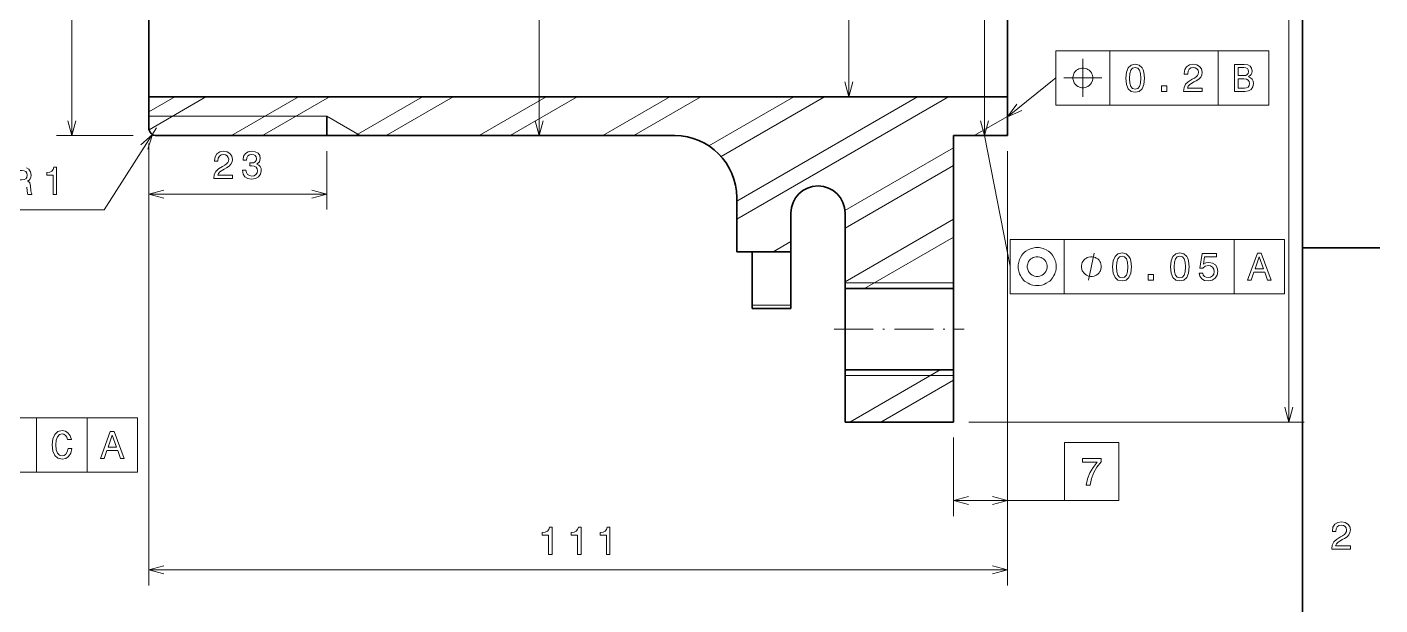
# Model space of a CAD drawing. Extents: x 0 to 420, y 0 to 297.
# Drawn here: x 245.1 to 420, y 102.4 to 177 of the extents above; entities that cross this region are included whole.
import ezdxf

# ---------------------------------------------------------------- set-up
doc = ezdxf.new("R2010")
doc.units = 0
doc.linetypes.add('DASHDOT', pattern=[18.5, 12, -3, 0.5, -3])

msp = doc.modelspace()

# ---------------------------------------------------------------- linework, layer by layer
at = {"color": 7, "lineweight": 35}
for p, q in [((410, 10), (410, 287)), ((260.864014, 170.425385), (260.864014, 207.977036)), ((371.864014, 170.425385), (371.864014, 207.977036)), ((260.864014, 167.977036), (371.864014, 167.977036)), ((261.864014, 162.977036), (328.864014, 162.977036))]:
    msp.add_line(p, q, dxfattribs=at)
at = {"color": 8, "lineweight": 13}
for p, q in [((408.217041, 125.977036), (408.217041, 249.977036)), ((366.864014, 125.977036), (410.217041, 125.977036))]:
    msp.add_line(p, q, dxfattribs=at)
at = {"color": 7, "lineweight": 13}
for p, q in [((311.310577, 162.977036), (311.310577, 241.713654)), ((368.887634, 162.977036), (368.887634, 212.977036)), ((351.367981, 167.977036), (351.367981, 207.977036)), ((378.101624, 173.930084), (405.645721, 173.930084)), ((336.864014, 152.18132), (364.222992, 167.977036)), ((336.864014, 154.490723), (360.222992, 167.977036)), ((378.101624, 166.930084), (405.645721, 166.930084)), ((260.864014, 165.477036), (283.864014, 165.477036)), ((260.864014, 161.977036), (260.864014, 104.878822)), ((371.864014, 160.977036), (371.864014, 104.878822)), ((371.864014, 160.977036), (371.864014, 113.83564)), ((372.197052, 149.557159), (407.677155, 149.557159)), ((372.197052, 142.557159), (407.677155, 142.557159)), ((217.396027, 126.523773), (259.41217, 126.523773)), ((217.396027, 119.523773), (259.41217, 119.523773)), ((260.864014, 106.878822), (371.864014, 106.878822))]:
    msp.add_line(p, q, dxfattribs=at)
at = {"color": 214, "lineweight": 13}
for p, q in [((250.92215, 162.977036), (250.92215, 212.977036)), ((260.864014, 155.434128), (283.864014, 155.434128))]:
    msp.add_line(p, q, dxfattribs=at)
at = {"color": 7, "lineweight": 13, "ltscale": 0.175}
for p, q in [((378.101624, 173.930084), (378.101624, 166.930084)), ((385.101624, 173.930084), (385.101624, 166.930084)), ((399.10968, 173.930084), (399.10968, 166.930084)), ((405.645721, 173.930084), (405.645721, 166.930084)), ((372.197052, 149.557159), (372.197052, 142.557159)), ((379.197052, 149.557159), (379.197052, 142.557159)), ((401.141144, 149.557159), (401.141144, 142.557159)), ((407.677155, 149.557159), (407.677155, 142.557159)), ((246.340118, 126.523773), (246.340118, 119.523773)), ((252.876144, 126.523773), (252.876144, 119.523773)), ((259.41217, 126.523773), (259.41217, 119.523773))]:
    msp.add_line(p, q, dxfattribs=at)
at = {"color": 7, "lineweight": 35, "ltscale": 0.061209}
for p, q in [((260.864014, 167.977036), (260.864014, 170.425385)), ((371.864014, 167.977036), (371.864014, 170.425385))]:
    msp.add_line(p, q, dxfattribs=at)
at = {"color": 7, "lineweight": 35, "ltscale": 0.1}
msp.add_line((260.864014, 167.977036), (260.864014, 163.977036), dxfattribs=at)
at = {"color": 7, "lineweight": 13, "ltscale": 0.096965}
msp.add_line((260.864014, 166.03772), (264.222992, 167.977036), dxfattribs=at)
at = {"color": 7, "lineweight": 13, "ltscale": 0.211637}
msp.add_line((260.891663, 163.744293), (268.222992, 167.977036), dxfattribs=at)
at = {"color": 7, "lineweight": 13, "ltscale": 0.25}
for p, q in [((271.562744, 162.977036), (280.222992, 167.977036)), ((275.562744, 162.977036), (284.222992, 167.977036)), ((287.562744, 162.977036), (296.222992, 167.977036)), ((291.562744, 162.977036), (300.222992, 167.977036)), ((303.562744, 162.977036), (312.222992, 167.977036)), ((307.562744, 162.977036), (316.222992, 167.977036)), ((319.562744, 162.977036), (328.222992, 167.977036)), ((323.562744, 162.977036), (332.222992, 167.977036))]:
    msp.add_line(p, q, dxfattribs=at)
at = {"color": 7, "lineweight": 13, "ltscale": 0.316156}
msp.add_line((333.271027, 161.653915), (344.222992, 167.977036), dxfattribs=at)
at = {"color": 7, "lineweight": 13, "ltscale": 0.385585}
msp.add_line((334.865936, 160.26532), (348.222992, 167.977036), dxfattribs=at)
at = {"color": 7, "lineweight": 35, "ltscale": 0.125}
for p, q in [((371.864014, 167.977036), (371.864014, 162.977036)), ((343.864014, 152.977036), (343.864014, 147.977036)), ((343.864014, 140.63327), (338.864014, 140.63327))]:
    msp.add_line(p, q, dxfattribs=at)
at = {"color": 7, "lineweight": 35, "ltscale": 0.0625}
msp.add_line((283.864014, 165.477036), (283.864014, 162.977036), dxfattribs=at)
at = {"color": 7, "lineweight": 13, "ltscale": 0.125}
for p, q in [((283.864014, 165.477036), (288.194153, 162.977036)), ((343.864014, 141.096512), (338.864014, 141.096512))]:
    msp.add_line(p, q, dxfattribs=at)
at = {"color": 7, "lineweight": 13, "ltscale": 0.124167}
msp.add_line((367.562744, 162.977036), (371.864014, 165.460373), dxfattribs=at)
at = {"color": 214, "lineweight": 13, "ltscale": 0.248547}
msp.add_line((258.864014, 162.977036), (248.92215, 162.977036), dxfattribs=at)
at = {"color": 7, "lineweight": 13, "ltscale": 0.314352}
msp.add_line((261.864014, 163.977036), (255.093567, 153.381332), dxfattribs=at)
at = {"color": 7, "lineweight": 35, "ltscale": 0.49375}
msp.add_line((364.864014, 162.977036), (364.864014, 143.227036), dxfattribs=at)
at = {"color": 7, "lineweight": 35, "ltscale": 0.175}
for p, q in [((364.864014, 162.977036), (371.864014, 162.977036)), ((336.864014, 154.977036), (336.864014, 147.977036)), ((336.864014, 147.977036), (343.864014, 147.977036))]:
    msp.add_line(p, q, dxfattribs=at)
at = {"color": 7, "lineweight": 13, "ltscale": 0.008697}
msp.add_line((371.562744, 162.977036), (371.864014, 163.15097), dxfattribs=at)
at = {"color": 214, "lineweight": 13, "ltscale": 0.188573}
for p, q in [((260.864014, 160.977036), (260.864014, 153.434128)), ((283.864014, 160.977036), (283.864014, 153.434128))]:
    msp.add_line(p, q, dxfattribs=at)
at = {"color": 7, "lineweight": 13, "ltscale": 0.40466}
msp.add_line((350.846161, 153.325714), (364.864014, 161.418915), dxfattribs=at)
at = {"color": 7, "lineweight": 13, "ltscale": 0.404145}
for p, q in [((350.864014, 151.026611), (364.864014, 159.109528)), ((350.864014, 144.098419), (364.864014, 152.18132))]:
    msp.add_line(p, q, dxfattribs=at)
at = {"color": 7, "lineweight": 13, "ltscale": 0.301801}
msp.add_line((255.093567, 153.381332), (243.021515, 153.381332), dxfattribs=at)
at = {"color": 7, "lineweight": 35, "ltscale": 0.24375}
msp.add_line((350.864014, 152.977036), (350.864014, 143.227036), dxfattribs=at)
at = {"color": 7, "lineweight": 13, "ltscale": 0.065877}
msp.add_line((341.58197, 147.977036), (343.864014, 149.294571), dxfattribs=at)
at = {"color": 7, "lineweight": 13, "ltscale": 0.332244}
msp.add_line((353.354736, 143.227036), (364.864014, 149.871918), dxfattribs=at)
at = {"color": 7, "lineweight": 35, "ltscale": 0.172013}
for p, q in [((338.864014, 141.096512), (338.864014, 147.977051)), ((343.864014, 141.096512), (343.864014, 147.977051))]:
    msp.add_line(p, q, dxfattribs=at)
at = {"color": 7, "lineweight": 35, "ltscale": 0.25}
msp.add_line((410, 148.5), (420, 148.5), dxfattribs=at)
at = {"color": 7, "lineweight": 13, "ltscale": 0.35}
for p, q in [((350.864014, 143.977036), (364.864014, 143.977036)), ((350.864014, 131.977036), (364.864014, 131.977036))]:
    msp.add_line(p, q, dxfattribs=at)
at = {"color": 7, "lineweight": 35, "ltscale": 0.35}
for p, q in [((350.864014, 143.227036), (364.864014, 143.227036)), ((350.864014, 132.727036), (364.864014, 132.727036)), ((350.864014, 125.977036), (364.864014, 125.977036))]:
    msp.add_line(p, q, dxfattribs=at)
at = {"color": 7, "lineweight": 35, "ltscale": 0.13125}
for p, q in [((350.864014, 137.977036), (350.864014, 143.227036)), ((364.864014, 137.977036), (364.864014, 143.227036)), ((350.864014, 132.727036), (350.864014, 137.977036)), ((364.864014, 132.727036), (364.864014, 137.977036))]:
    msp.add_line(p, q, dxfattribs=at)
at = {"color": 7, "lineweight": 35, "ltscale": 0.011581}
for p, q in [((338.864014, 140.63327), (338.864014, 141.096512)), ((343.864014, 140.63327), (343.864014, 141.096512))]:
    msp.add_line(p, q, dxfattribs=at)
at = {"color": 7, "linetype": 'DASHDOT', "lineweight": 13, "ltscale": 0.42}
msp.add_line((349.46402, 137.977036), (366.264008, 137.977036), dxfattribs=at)
at = {"color": 7, "lineweight": 35, "ltscale": 0.16875}
for p, q in [((350.864014, 132.727036), (350.864014, 125.977036)), ((364.864014, 132.727036), (364.864014, 125.977036))]:
    msp.add_line(p, q, dxfattribs=at)
at = {"color": 7, "lineweight": 13, "ltscale": 0.008781}
msp.add_line((350.864014, 132.551407), (351.168213, 132.727036), dxfattribs=at)
at = {"color": 7, "lineweight": 13, "ltscale": 0.3375}
msp.add_line((351.476868, 125.977036), (363.168213, 132.727036), dxfattribs=at)
at = {"color": 7, "lineweight": 13, "ltscale": 0.270984}
msp.add_line((355.476868, 125.977036), (364.864014, 131.396713), dxfattribs=at)
at = {"color": 7, "lineweight": 13, "ltscale": 0.253535}
msp.add_line((364.864014, 123.977036), (364.864014, 113.83564), dxfattribs=at)
at = {"color": 7, "lineweight": 13, "ltscale": 0.358784}
msp.add_line((364.864014, 115.83564), (379.215363, 115.83564), dxfattribs=at)
at = {"color": 7, "lineweight": 13}
for points in [[(382.884949, 170.430084), (382.884949, 170.546753), (382.82663, 170.78009), (382.76828, 170.955078), (382.709961, 171.071747), (382.593292, 171.24675), (382.418304, 171.421753), (382.243286, 171.538422), (382.126617, 171.596756), (381.95163, 171.65509), (381.718292, 171.713425), (381.601624, 171.713425), (381.484955, 171.713425), (381.251617, 171.65509), (381.07663, 171.596756), (380.959961, 171.538422), (380.784943, 171.421753), (380.609955, 171.24675), (380.493286, 171.071747), (380.434967, 170.955078), (380.376617, 170.78009), (380.318298, 170.546753), (380.318298, 170.430084), (380.318298, 170.313416), (380.376617, 170.080078), (380.434967, 169.90509), (380.493286, 169.788422), (380.609955, 169.613419), (380.784943, 169.438416), (380.959961, 169.321747), (381.07663, 169.263412), (381.251617, 169.205078), (381.484955, 169.146744), (381.601624, 169.146744), (381.718292, 169.146744), (381.95163, 169.205078), (382.126617, 169.263412), (382.243286, 169.321747), (382.418304, 169.438416), (382.593292, 169.613419), (382.709961, 169.788422), (382.76828, 169.90509), (382.82663, 170.080078), (382.884949, 170.313416)], [(244.453781, 158.452652), (244.761414, 158.422394), (244.978271, 158.326584), (245.114441, 158.15007), (245.159836, 157.872681), (245.109406, 157.580185), (244.973236, 157.403671), (244.741241, 157.312897), (244.423523, 157.287674), (243.883896, 157.287674), (243.883896, 158.452652)], [(248.484772, 155.381332), (248.943695, 155.381332), (248.943695, 158.906555), (248.600769, 158.906555), (248.509979, 158.598907), (248.32843, 158.392136), (248.051056, 158.271103), (247.667755, 158.230759), (247.667755, 157.872681), (248.484772, 157.872681)], [(378.147064, 146.057159), (378.147064, 146.290497), (378.088715, 146.640488), (378.030396, 146.815491), (377.972046, 146.990494), (377.855377, 147.223831), (377.680389, 147.515488), (377.563721, 147.690491), (377.447052, 147.807159), (377.330383, 147.923828), (377.155396, 148.040497), (376.863708, 148.2155), (376.630371, 148.332153), (376.455383, 148.390488), (376.280396, 148.448822), (375.930389, 148.507156), (375.697052, 148.507156), (375.463715, 148.507156), (375.113708, 148.448822), (374.938721, 148.390488), (374.763733, 148.332153), (374.530396, 148.2155), (374.238708, 148.040497), (374.063721, 147.923828), (373.947052, 147.807159), (373.830383, 147.690491), (373.713715, 147.515488), (373.538727, 147.223831), (373.422058, 146.990494), (373.363708, 146.815491), (373.305389, 146.640488), (373.24704, 146.290497), (373.24704, 146.057159), (373.24704, 145.823822), (373.305389, 145.473831), (373.363708, 145.298828), (373.422058, 145.123825), (373.538727, 144.890488), (373.713715, 144.598831), (373.830383, 144.423828), (373.947052, 144.307159), (374.063721, 144.190491), (374.238708, 144.073822), (374.530396, 143.898819), (374.763733, 143.782166), (374.938721, 143.723831), (375.113708, 143.665497), (375.463715, 143.607162), (375.697052, 143.607162), (375.930389, 143.607162), (376.280396, 143.665497), (376.455383, 143.723831), (376.630371, 143.782166), (376.863708, 143.898819), (377.155396, 144.073822), (377.330383, 144.190491), (377.447052, 144.307159), (377.563721, 144.423828), (377.680389, 144.598831), (377.855377, 144.890488), (377.972046, 145.123825), (378.030396, 145.298828), (378.088715, 145.473831), (378.147064, 145.823822)], [(376.980377, 146.057159), (376.980377, 146.173828), (376.922058, 146.407166), (376.863708, 146.582153), (376.805389, 146.698822), (376.688721, 146.873825), (376.513733, 147.048828), (376.338715, 147.165497), (376.222046, 147.223831), (376.047058, 147.282166), (375.813721, 147.3405), (375.697052, 147.3405), (375.580383, 147.3405), (375.347046, 147.282166), (375.172058, 147.223831), (375.055389, 147.165497), (374.880371, 147.048828), (374.705383, 146.873825), (374.588715, 146.698822), (374.530396, 146.582153), (374.472046, 146.407166), (374.413727, 146.173828), (374.413727, 146.057159), (374.413727, 145.940491), (374.472046, 145.707153), (374.530396, 145.532166), (374.588715, 145.415497), (374.705383, 145.240494), (374.880371, 145.065491), (375.055389, 144.948822), (375.172058, 144.890488), (375.347046, 144.832153), (375.580383, 144.773819), (375.697052, 144.773819), (375.813721, 144.773819), (376.047058, 144.832153), (376.222046, 144.890488), (376.338715, 144.948822), (376.513733, 145.065491), (376.688721, 145.240494), (376.805389, 145.415497), (376.863708, 145.532166), (376.922058, 145.707153), (376.980377, 145.940491)], [(383.980377, 146.057159), (383.980377, 146.173828), (383.922058, 146.407166), (383.863708, 146.582153), (383.805389, 146.698822), (383.688721, 146.873825), (383.513733, 147.048828), (383.338715, 147.165497), (383.222046, 147.223831), (383.047058, 147.282166), (382.813721, 147.3405), (382.697052, 147.3405), (382.580383, 147.3405), (382.347046, 147.282166), (382.172058, 147.223831), (382.055389, 147.165497), (381.880371, 147.048828), (381.705383, 146.873825), (381.588715, 146.698822), (381.530396, 146.582153), (381.472046, 146.407166), (381.413727, 146.173828), (381.413727, 146.057159), (381.413727, 145.940491), (381.472046, 145.707153), (381.530396, 145.532166), (381.588715, 145.415497), (381.705383, 145.240494), (381.880371, 145.065491), (382.055389, 144.948822), (382.172058, 144.890488), (382.347046, 144.832153), (382.580383, 144.773819), (382.697052, 144.773819), (382.813721, 144.773819), (383.047058, 144.832153), (383.222046, 144.890488), (383.338715, 144.948822), (383.513733, 145.065491), (383.688721, 145.240494), (383.805389, 145.415497), (383.863708, 145.532166), (383.922058, 145.707153), (383.980377, 145.940491)], [(385.449646, 146.016815), (385.525299, 145.225021), (385.762329, 144.660187), (386.140564, 144.317245), (386.66507, 144.206299), (387.184509, 144.317245), (387.562744, 144.660187), (387.794739, 145.225021), (387.875427, 146.016815), (387.794739, 146.803558), (387.698914, 147.116241), (387.562744, 147.373444), (387.184509, 147.716385), (386.66507, 147.832382), (386.140564, 147.716385), (385.762329, 147.368393), (385.525299, 146.803558)], [(385.933807, 146.016815), (385.974152, 146.627045), (386.10022, 147.065811), (386.327179, 147.323013), (386.66507, 147.413788), (386.997925, 147.323013), (387.224854, 147.065811), (387.350952, 146.627045), (387.391296, 146.016815), (387.350952, 145.401535), (387.224854, 144.962784), (386.997925, 144.705582), (386.66507, 144.619843), (386.327179, 144.705582), (386.10022, 144.962784), (385.974152, 145.401535)], [(392.921692, 146.016815), (392.997345, 145.225021), (393.234375, 144.660187), (393.61261, 144.317245), (394.137115, 144.206299), (394.656555, 144.317245), (395.03479, 144.660187), (395.266785, 145.225021), (395.347473, 146.016815), (395.266785, 146.803558), (395.170959, 147.116241), (395.03479, 147.373444), (394.656555, 147.716385), (394.137115, 147.832382), (393.61261, 147.716385), (393.234375, 147.368393), (392.997345, 146.803558)], [(393.405853, 146.016815), (393.446198, 146.627045), (393.572266, 147.065811), (393.799225, 147.323013), (394.137115, 147.413788), (394.469971, 147.323013), (394.696899, 147.065811), (394.822998, 146.627045), (394.863342, 146.016815), (394.822998, 145.401535), (394.696899, 144.962784), (394.469971, 144.705582), (394.137115, 144.619843), (393.799225, 144.705582), (393.572266, 144.962784), (393.446198, 145.401535)], [(396.622406, 145.219986), (396.733368, 144.806442), (396.980469, 144.483673), (397.343597, 144.281937), (397.807556, 144.206299), (398.316925, 144.297073), (398.715363, 144.544189), (398.967499, 144.937561), (399.063324, 145.441879), (398.9776, 145.910904), (398.735535, 146.279068), (398.357269, 146.516098), (397.868103, 146.601822), (397.489838, 146.541306), (397.197327, 146.374878), (397.338562, 147.317963), (398.871704, 147.317963), (398.871704, 147.731506), (397.000641, 147.731506), (396.723267, 145.87561), (397.12674, 145.87561), (397.41925, 146.11264), (397.79245, 146.198364), (398.115204, 146.142899), (398.362335, 145.981506), (398.518677, 145.73439), (398.574127, 145.416672), (398.518677, 145.098953), (398.357269, 144.851822), (398.110168, 144.69548), (397.79245, 144.640015), (397.525146, 144.675308), (397.31839, 144.791306), (397.167084, 144.97287), (397.091431, 145.219986)], [(390.053101, 144.307159), (390.749084, 144.307159), (390.749084, 145.058594), (390.053101, 145.058594)], [(379.215363, 123.33564), (379.215363, 115.83564), (386.251404, 115.83564), (386.251404, 123.33564)], [(382.032379, 117.83564), (382.541748, 117.83564), (382.70816, 118.66777), (383.000671, 119.444427), (383.414215, 120.165611), (383.953857, 120.8414), (383.953857, 121.259995), (381.553253, 121.259995), (381.553253, 120.801056), (383.469696, 120.801056), (382.914948, 120.120224), (382.496338, 119.409126), (382.203857, 118.652641)], [(312.537201, 108.878822), (312.996155, 108.878822), (312.996155, 112.404037), (312.653198, 112.404037), (312.562439, 112.096405), (312.380859, 111.889626), (312.103485, 111.768593), (311.720215, 111.728249), (311.720215, 111.370178), (312.537201, 111.370178)], [(316.273224, 108.878822), (316.732178, 108.878822), (316.732178, 112.404037), (316.389221, 112.404037), (316.298462, 112.096405), (316.116882, 111.889626), (315.839508, 111.768593), (315.456238, 111.728249), (315.456238, 111.370178), (316.273224, 111.370178)], [(320.009247, 108.878822), (320.468201, 108.878822), (320.468201, 112.404037), (320.125244, 112.404037), (320.034485, 112.096405), (319.852905, 111.889626), (319.575531, 111.768593), (319.192261, 111.728249), (319.192261, 111.370178), (320.009247, 111.370178)], [(413.76947, 109.566788), (416.175079, 109.566788), (416.175079, 110.000504), (414.273773, 110.000504), (414.3797, 110.237534), (414.561249, 110.434219), (415.121033, 110.79229), (415.418579, 110.943588), (415.751434, 111.160446), (415.988464, 111.412613), (416.124634, 111.710159), (416.175079, 112.048058), (416.089355, 112.471687), (415.852325, 112.804543), (415.489197, 113.016357), (415.020172, 113.092003), (414.536041, 113.006271), (414.167877, 112.769234), (413.930847, 112.390999), (413.850159, 111.891716), (413.850159, 111.821114), (414.309082, 111.821114), (414.309082, 111.861458), (414.354462, 112.204399), (414.490631, 112.456558), (414.707489, 112.617943), (414.994965, 112.673416), (415.287476, 112.622986), (415.504333, 112.496902), (415.645538, 112.300217), (415.695984, 112.053101), (415.660675, 111.821114), (415.56485, 111.624428), (415.403473, 111.452957), (415.181549, 111.301659), (414.884003, 111.140274), (414.389771, 110.827591), (414.041779, 110.494743), (413.835022, 110.091286), (413.76947, 109.581917)]]:
    msp.add_lwpolyline(points, close=True, dxfattribs=at)
for points in [[(381.601624, 167.980087), (381.601624, 170.430084), (381.601624, 172.880081)], [(350.850342, 169.90889), (351.367981, 167.977036), (351.88562, 169.90889)], [(371.864014, 165.410736), (378.101624, 170.430084)], [(379.151611, 170.430084), (381.601624, 170.430084), (384.051636, 170.430084)], [(373.044556, 167.025131), (371.864014, 165.410736), (373.693604, 166.218567)], [(310.792938, 164.90889), (311.310577, 162.977036), (311.828217, 164.90889)], [(368.369995, 164.90889), (368.887634, 162.977036), (369.405273, 164.90889)], [(260.721558, 161.227753), (261.325562, 163.134369), (259.849182, 161.785202)], [(368.887634, 162.977036), (372.197052, 146.057159)], [(245.109406, 156.30928), (245.134613, 155.855392), (245.164886, 155.557846), (245.225403, 155.381332), (245.754944, 155.381332), (245.754944, 155.477158), (245.638947, 155.618362), (245.598602, 155.880615), (245.563293, 156.44545), (245.47757, 156.864044), (245.361572, 156.995163), (245.180008, 157.090988), (245.381744, 157.217072), (245.522949, 157.393585), (245.613724, 157.615479), (245.643982, 157.882767), (245.57338, 158.306396), (245.371643, 158.62413), (245.038788, 158.815765)], [(382.347046, 144.307159), (383.047058, 147.807159)], [(366.795868, 116.353279), (364.864014, 115.83564), (366.795868, 115.318001)], [(369.932159, 115.318001), (371.864014, 115.83564), (369.932159, 116.353279)], [(262.795868, 107.396461), (260.864014, 106.878822), (262.795868, 106.361183)], [(369.932159, 106.361183), (371.864014, 106.878822), (369.932159, 107.396461)]]:
    msp.add_lwpolyline(points, dxfattribs=at)
at = {"color": 7, "lineweight": 5}
for points in [[(387.154205, 170.38974), (387.229858, 169.597946), (387.466888, 169.033112), (387.845154, 168.69017), (388.369629, 168.579224), (388.889099, 168.69017), (389.267334, 169.033112), (389.499329, 169.597946), (389.580017, 170.38974), (389.499329, 171.176483), (389.403503, 171.489166), (389.267334, 171.746368), (388.889099, 172.08931), (388.369629, 172.205307), (387.845154, 172.08931), (387.466888, 171.741318), (387.229858, 171.176483)], [(387.638367, 170.38974), (387.678711, 170.999969), (387.804779, 171.438736), (388.031738, 171.695938), (388.369629, 171.786713), (388.702484, 171.695938), (388.929443, 171.438736), (389.055511, 170.999969), (389.095856, 170.38974), (389.055511, 169.77446), (388.929443, 169.335709), (388.702484, 169.078506), (388.369629, 168.992767), (388.031738, 169.078506), (387.804779, 169.335709), (387.678711, 169.77446)], [(394.611145, 168.680084), (397.016754, 168.680084), (397.016754, 169.1138), (395.115448, 169.1138), (395.221375, 169.35083), (395.402924, 169.547516), (395.962708, 169.905594), (396.260254, 170.056885), (396.593109, 170.273743), (396.830139, 170.525909), (396.966309, 170.823456), (397.016754, 171.161346), (396.93103, 171.584976), (396.694, 171.917831), (396.330872, 172.129654), (395.861847, 172.205307), (395.377716, 172.119568), (395.009552, 171.882538), (394.772522, 171.504288), (394.691833, 171.005005), (394.691833, 170.934402), (395.150757, 170.934402), (395.150757, 170.974747), (395.196136, 171.317688), (395.332306, 171.569855), (395.549164, 171.731232), (395.836639, 171.786713), (396.12915, 171.736282), (396.346008, 171.610199), (396.487213, 171.413513), (396.537659, 171.166397), (396.50235, 170.934402), (396.406525, 170.737717), (396.245148, 170.566254), (396.023224, 170.414948), (395.725677, 170.253571), (395.231445, 169.940887), (394.883484, 169.608032), (394.676697, 169.204575), (394.611145, 168.695221)], [(403.008087, 170.571289), (403.361115, 170.8638), (403.451904, 171.060486), (403.482147, 171.302567), (403.416595, 171.680801), (403.21991, 171.95314), (402.902191, 172.119568), (402.458374, 172.180084), (401.212708, 172.180084), (401.212708, 168.680084), (402.528992, 168.680084), (402.998016, 168.750687), (403.345978, 168.957458), (403.562836, 169.285278), (403.638489, 169.72908), (403.593109, 170.026627), (403.472076, 170.273743), (403.275391, 170.455307)], [(402.362549, 170.727631), (401.676697, 170.727631), (401.676697, 171.76149), (402.402893, 171.76149), (402.675232, 171.731232), (402.866882, 171.640457), (402.98288, 171.484116), (403.023224, 171.252136), (402.977844, 171.020142), (402.856812, 170.858765), (402.650024, 170.757889)], [(402.473511, 169.098679), (401.676697, 169.098679), (401.676697, 170.304001), (402.428131, 170.304001), (402.74585, 170.268707), (402.972778, 170.162796), (403.108948, 169.981232), (403.154358, 169.718994), (403.108948, 169.441605), (402.98288, 169.249969), (402.771057, 169.133972)], [(391.75769, 168.680084), (392.453644, 168.680084), (392.453644, 169.431519), (391.75769, 169.431519)], [(402.876007, 144.307159), (403.339996, 144.307159), (403.70816, 145.335983), (405.105133, 145.335983), (405.473267, 144.307159), (405.947327, 144.307159), (404.666351, 147.81221), (404.151947, 147.81221)], [(403.869537, 145.764648), (404.409149, 147.307877), (404.948792, 145.764648)], [(250.42514, 122.574928), (250.324265, 122.151299), (250.157837, 121.848701), (249.925858, 121.662102), (249.653519, 121.601585), (249.325714, 121.69236), (249.068512, 121.964699), (248.897034, 122.408501), (248.841553, 123.023773), (248.897034, 123.634003), (249.063461, 124.082848), (249.320663, 124.355186), (249.653519, 124.451004), (249.895599, 124.400574), (250.102371, 124.259361), (250.263748, 124.032417), (250.374695, 123.719742), (250.853806, 123.719742), (250.702515, 124.198845), (250.440262, 124.561958), (250.082199, 124.788902), (249.653519, 124.869598), (249.118942, 124.743515), (248.710434, 124.390488), (248.448181, 123.810516), (248.357407, 123.023773), (248.448181, 122.23703), (248.710434, 121.657059), (249.118942, 121.298988), (249.653519, 121.177956), (250.122543, 121.273773), (250.500778, 121.541061), (250.768066, 121.979828), (250.909286, 122.574928)], [(254.611008, 121.273773), (255.074997, 121.273773), (255.443146, 122.302589), (256.840118, 122.302589), (257.208282, 121.273773), (257.682343, 121.273773), (256.401367, 124.778816), (255.886948, 124.778816)], [(255.604538, 122.731262), (256.144165, 124.27449), (256.683777, 122.731262)]]:
    msp.add_lwpolyline(points, close=True, dxfattribs=at)
at = {"color": 214, "lineweight": 13}
for points in [[(250.40451, 164.90889), (250.92215, 162.977036), (251.439789, 164.90889)], [(262.795868, 155.951767), (260.864014, 155.434128), (262.795868, 154.916489)], [(281.932159, 154.916489), (283.864014, 155.434128), (281.932159, 155.951767)]]:
    msp.add_lwpolyline(points, dxfattribs=at)
for points in [[(269.265442, 157.434128), (271.671082, 157.434128), (271.671082, 157.867844), (269.769775, 157.867844), (269.875671, 158.104874), (270.057251, 158.301559), (270.617035, 158.659637), (270.914581, 158.810928), (271.247437, 159.027786), (271.484467, 159.279953), (271.620636, 159.577499), (271.671082, 159.91539), (271.585327, 160.33902), (271.348297, 160.671875), (270.985199, 160.883698), (270.516174, 160.959351), (270.032013, 160.873611), (269.663879, 160.636581), (269.426819, 160.258331), (269.34613, 159.759064), (269.34613, 159.688446), (269.805084, 159.688446), (269.805084, 159.72879), (269.850464, 160.071732), (269.986633, 160.323898), (270.203491, 160.485275), (270.490967, 160.540756), (270.783447, 160.490326), (271.000336, 160.364243), (271.141541, 160.167557), (271.191956, 159.920441), (271.156677, 159.688446), (271.060852, 159.49176), (270.899475, 159.320297), (270.677551, 159.169006), (270.380005, 159.007614), (269.885773, 158.694931), (269.537781, 158.362076), (269.331024, 157.958618), (269.265442, 157.449249)], [(272.961121, 158.533554), (272.961121, 158.498245), (273.041809, 158.014099), (273.27887, 157.650986), (273.652039, 157.419006), (274.146301, 157.333267), (274.670776, 157.419006), (275.064148, 157.6409), (275.316315, 157.993927), (275.407104, 158.447815), (275.36676, 158.745361), (275.255798, 158.987442), (275.074249, 159.174042), (274.832153, 159.310211), (275.159973, 159.58255), (275.27597, 160.016266), (275.200317, 160.409637), (274.983459, 160.707184), (274.630432, 160.893784), (274.146301, 160.959351), (273.692383, 160.878647), (273.344421, 160.656754), (273.117462, 160.303726), (273.041809, 159.834702), (273.041809, 159.799408), (273.490662, 159.799408), (273.531006, 160.122162), (273.66214, 160.354156), (273.873962, 160.495361), (274.171509, 160.545807), (274.433746, 160.505447), (274.625397, 160.399551), (274.741394, 160.228073), (274.786774, 159.996094), (274.741394, 159.748962), (274.620361, 159.58255), (274.408539, 159.481674), (274.121063, 159.451416), (273.924377, 159.456467), (273.924377, 159.058044), (274.171509, 159.06813), (274.489227, 159.022751), (274.726257, 158.901703), (274.867462, 158.705017), (274.917908, 158.447815), (274.862427, 158.155304), (274.716187, 157.938446), (274.484192, 157.802277), (274.176544, 157.756897), (273.858826, 157.807327), (273.626831, 157.958618), (273.480591, 158.200699), (273.42511, 158.533554)]]:
    msp.add_lwpolyline(points, close=True, dxfattribs=at)
at = {"color": 8, "lineweight": 13}
msp.add_lwpolyline([(407.699402, 127.90889), (408.217041, 125.977036), (408.73468, 127.90889)], dxfattribs=at)
at = {"color": 7, "lineweight": 35}
for centre, radius, start, end in [((261.864014, 163.977036), 1, 179.999991, 270.000011), ((328.864014, 154.977036), 8.000002, 0.00002, 89.999975), ((347.364014, 152.977036), 3.499999, 0.000006, 179.999991)]:
    msp.add_arc(centre, radius, start, end, dxfattribs=at)

doc.saveas('drawing.dxf')
